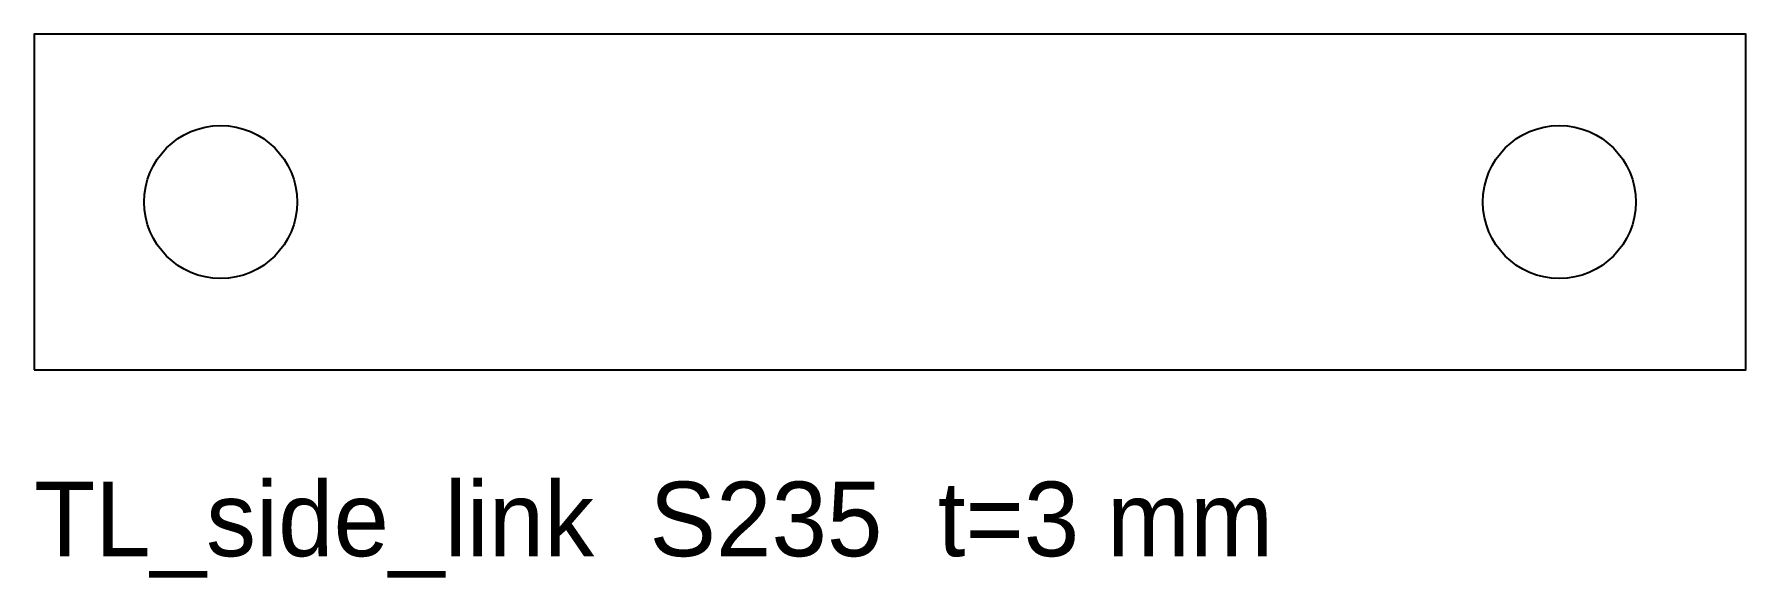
# Model space of a CAD drawing. Header units: millimetres. Extents: x -10 to 81.8, y -20.2 to 9.
import ezdxf

# ---------------------------------------------------------------- set-up
doc = ezdxf.new("R2010")
doc.units = ezdxf.units.MM
doc.layers.add('CUT', color=7, linetype='Continuous')
doc.layers.add('INFO', color=3, linetype='Continuous')

msp = doc.modelspace()

# ---------------------------------------------------------------- linework, layer by layer
at = {"layer": 'CUT'}
msp.add_lwpolyline([(-10, -9), (81.803, -9), (81.803, 9), (-10, 9)], close=True, dxfattribs=at)
for centre in [(0, 0), (71.803, 0)]:
    msp.add_circle(centre, 4.1, dxfattribs=at)

# ---------------------------------------------------------------- texts
at = {"layer": 'INFO'}
msp.add_text('TL_side_link  S235  t=3 mm', height=4, dxfattribs=at).set_placement((-10, -19))

doc.saveas('drawing.dxf')
